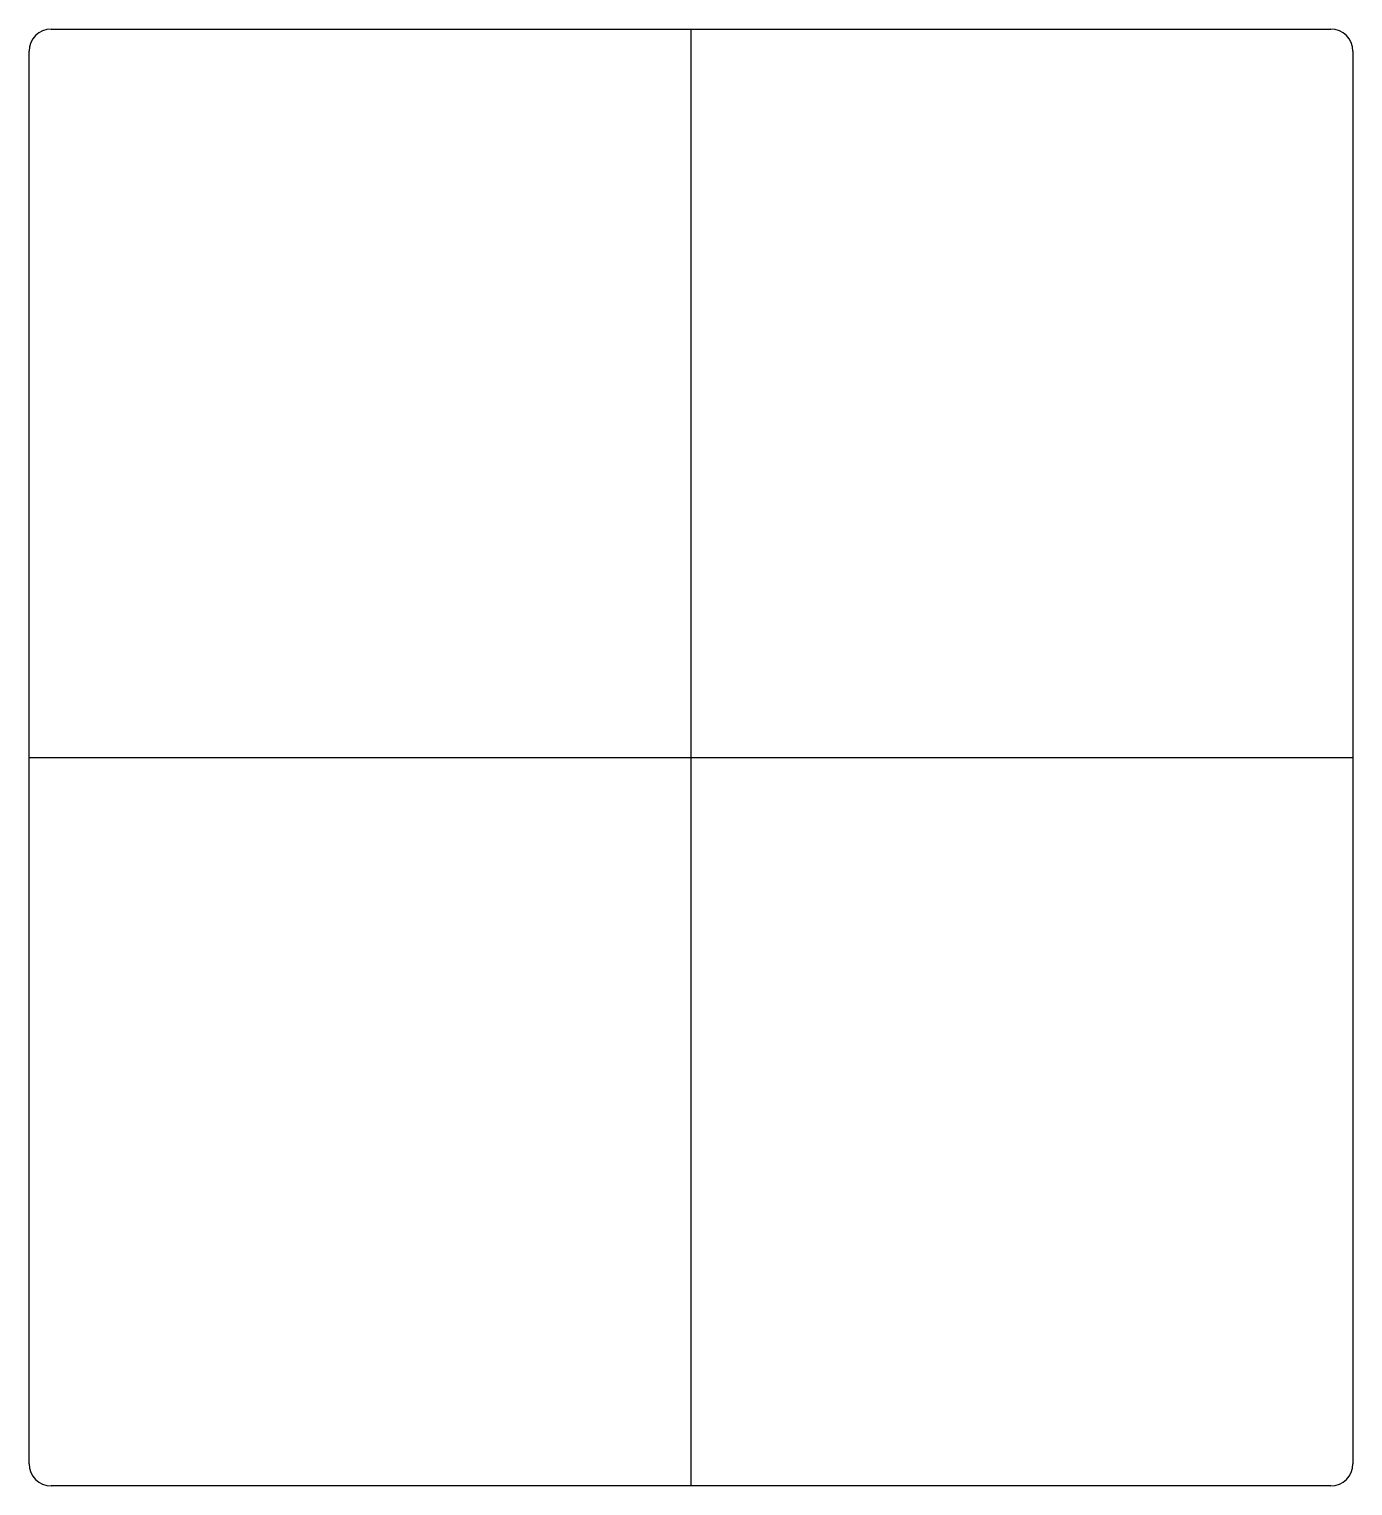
# Model space of a CAD drawing. Header units: millimetres. Extents: x -4.2 to 55.8, y -9.7 to 56.3.
import ezdxf

# ---------------------------------------------------------------- set-up
doc = ezdxf.new("R2010")
doc.units = ezdxf.units.MM
doc.header["$MEASUREMENT"] = 0

msp = doc.modelspace()

# ---------------------------------------------------------------- linework, layer by layer
for p, q in [((-3.174, 56.265), (54.826, 56.265)), ((25.826, 56.265), (25.826, -9.735)), ((-4.174, -8.735), (-4.174, 55.265)), ((55.826, 55.265), (55.826, -8.735)), ((-4.174, 23.265), (55.826, 23.265)), ((54.826, -9.735), (-3.174, -9.735))]:
    msp.add_line(p, q)
for centre, start, end in [((-3.174, 55.265), 90, 180), ((54.826, 55.265), 0, 90), ((-3.174, -8.735), 180, 270), ((54.826, -8.735), 270, 0)]:
    msp.add_arc(centre, 1, start, end)

doc.saveas('drawing.dxf')
